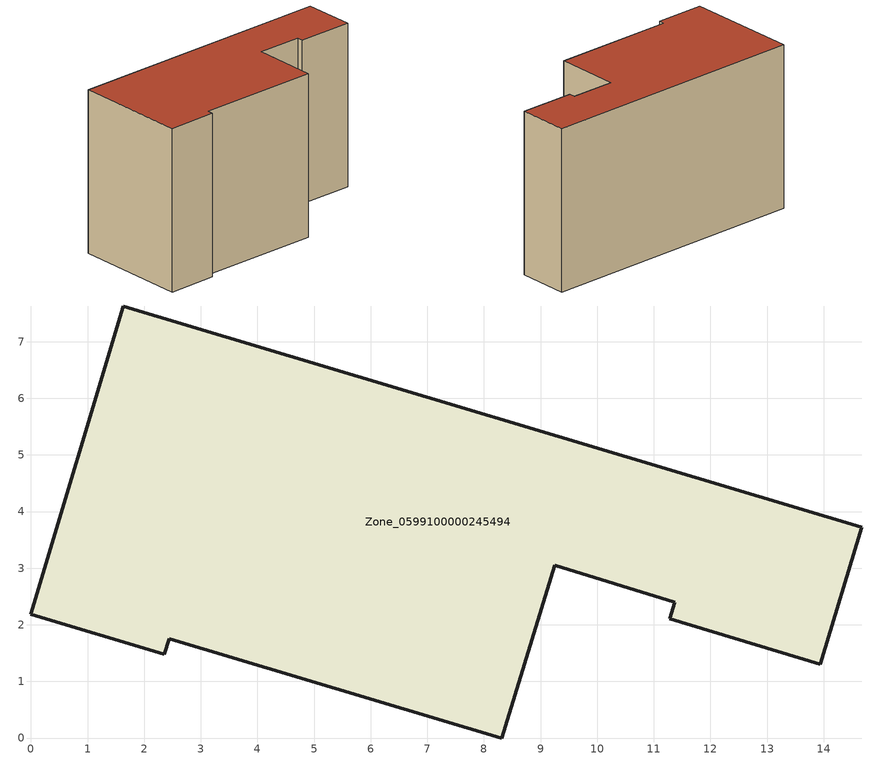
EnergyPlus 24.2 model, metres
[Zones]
Zone_0599100000245494
 floor ground (C_G): 14.67,3.72 13.94,1.3 11.28,2.11 11.37,2.4 9.25,3.05 8.32,0 2.44,1.75 2.35,1.48 0,2.19 1.63,7.63 z0
 wall outside (C_F): 1.63,7.63 0,2.19 2.35,1.48 2.44,1.75 8.32,0 9.25,3.05 11.37,2.4 11.28,2.11 13.94,1.3 14.67,3.72 1.63,7.63 z0:8.18
 roof outside (C_R): 14.67,3.72 1.63,7.63 0,2.19 2.35,1.48 2.44,1.75 8.32,0 9.25,3.05 11.37,2.4 11.28,2.11 13.94,1.3 z8.18
[BUILDING]
Pand.0599100000245494: North Axis=0; Terrain=City; Loads Convergence Tolerance Value=0.04; Temperature Convergence Tolerance Value=0.4; Solar Distribution=FullExterior; Maximum Number of Warmup Days=25; Minimum Number of Warmup Days=1
[Site:Location]
Rotterdam.The.Hague.AP_ZH_NLD Design_Conditions: Latitude=51.96; Longitude=4.45; Time Zone=1; Elevation=-4.5
[SITE:GROUNDTEMPERATURE:BUILDINGSURFACE]
18, 18, 18, 18, 18, 18, 18, 18, 18, 18, 18, 18
[MATERIAL] Thermal Absorptance=0.9; Solar Absorptance=0.7; Visible Absorptance=0.7
Name | Roughness | Thickness | Conductivity | Density | Specific Heat
G.TI.1975-1991 | MediumSmooth | 0.15 | 0.288461 | 540 | 1210
F.TI.1975-1991 | Rough | 0.3 | 0.230769 | 1920 | 840
R.TI.1975-1991 | MediumRough | 0.2 | 0.153846 | 1500 | 1000
[CONSTRUCTION]
C_G: G.TI.1975-1991
C_F: F.TI.1975-1991
C_R: R.TI.1975-1991
[ZONE]
Zone_0599100000245494: Type=1; Multiplier=1; Ceiling Height=Autocalculate; Volume=Autocalculate; Floor Area=autocalculate; Part of Total Floor Area=Yes
[ZONEINFILTRATION:DESIGNFLOWRATE]
Infil_Zone_0599100000245494: Zone or ZoneList or Space or SpaceList=Zone_0599100000245494; Schedule=AlwaysOn; Design Flow Rate Calculation Method=Flow/Area; Flow Rate per Floor Area=0.003; Constant Term Coefficient=1; Temperature Term Coefficient=0; Velocity Term Coefficient=0; Velocity Squared Term Coefficient=0
[HVACTEMPLATE:ZONE:IDEALLOADSAIRSYSTEM]
Zone_0599100000245494: Maximum Heating Supply Air Temperature=50; Minimum Cooling Supply Air Temperature=13; Maximum Heating Supply Air Humidity Ratio=0.0156; Minimum Cooling Supply Air Humidity Ratio=0.0077; Heating Limit=NoLimit; Cooling Limit=NoLimit; Dehumidification Control Type=ConstantSensibleHeatRatio; Cooling Sensible Heat Ratio=0.7; Dehumidification Setpoint=60; Humidification Control Type=None; Humidification Setpoint=30; Outdoor Air Method=None; Outdoor Air Flow Rate per Person=0.00944; Outdoor Air Flow Rate per Zone Floor Area=0; Outdoor Air Flow Rate per Zone=0; Demand Controlled Ventilation Type=None; Outdoor Air Economizer Type=NoEconomizer; Heat Recovery Type=None; Sensible Heat Recovery Effectiveness=0.7; Latent Heat Recovery Effectiveness=0.65
[ZONECONTROL:THERMOSTAT]
ThermostatControl_Zone_0599100000245494: Zone or ZoneList=Zone_0599100000245494; Control Type Schedule=DualSetpointControlType; Control 1=Thermostat_Zone_0599100000245494; Temperature Difference Between Cutout And Setpoint=0
[THERMOSTATSETPOINT:DUALSETPOINT]
Thermostat_Zone_0599100000245494: Heating Setpoint Temperature Schedule=HeatingSetpoint_Zone_0599100000245494; Cooling Setpoint Temperature Schedule=CoolingSetpoint_Zone_0599100000245494
[SCHEDULE:COMPACT]
HeatingSetpoint_Zone_0599100000245494: Through: 12/31, For: AllDays, Until: 24:00, 21
CoolingSetpoint_Zone_0599100000245494: Through: 12/31, For: AllDays, Until: 24:00, 24
DualSetpointControlType: Through: 12/31, For: AllDays, Until: 24:00, 4
AlwaysOn: Through: 12/31, For: AllDays, Until: 24:00, 1
